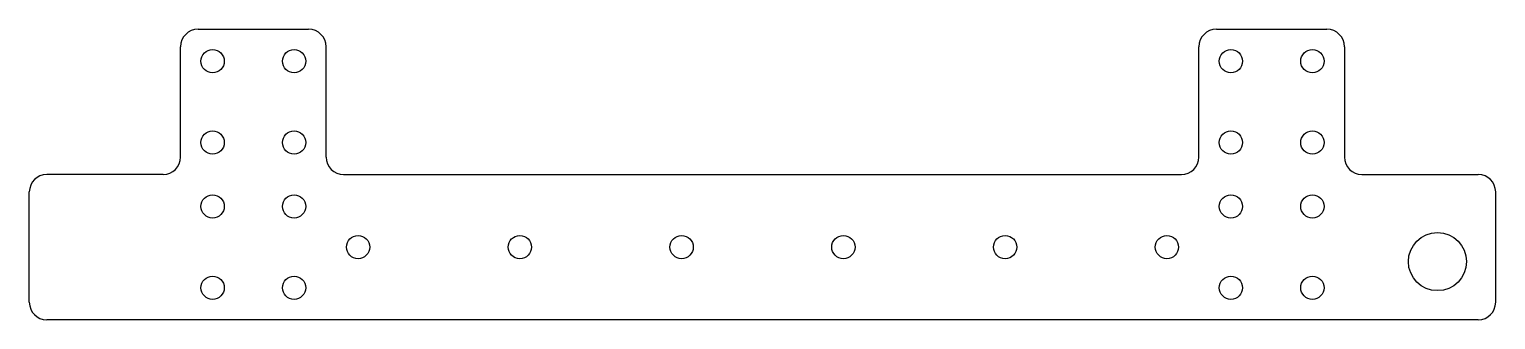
# Model space of a CAD drawing. Extents: x -126 to 126, y 60 to 110.
import ezdxf

# ---------------------------------------------------------------- set-up
doc = ezdxf.new("R2010")
doc.units = 0
doc.header["$MEASUREMENT"] = 0
doc.layers.add('VISIBLE', color=7, linetype='CONTINUOUS')

msp = doc.modelspace()

# ---------------------------------------------------------------- linework, layer by layer
at = {"layer": 'VISIBLE'}
for p, q in [((-97, 109.82), (-78, 109.82)), ((78, 109.82), (97, 109.82)), ((-100, 87.82), (-100, 106.82)), ((-75, 87.82), (-75, 106.82)), ((75, 87.82), (75, 106.82)), ((100, 106.82), (100, 87.82)), ((-103, 84.82), (-123, 84.82)), ((-72, 84.82), (72, 84.82)), ((103, 84.82), (123, 84.82)), ((-126, 62.82), (-126, 81.82)), ((126, 62.82), (126, 81.82)), ((123, 59.82), (-123, 59.82))]:
    msp.add_line(p, q, dxfattribs=at)
for centre, radius in [((-94.5, 104.32), 2), ((-80.5, 104.32), 2), ((80.5, 104.32), 2), ((94.5, 104.32), 2), ((-94.5, 90.32), 2), ((-80.5, 90.32), 2), ((80.5, 90.32), 2), ((94.5, 90.32), 2), ((-94.5, 79.32), 2), ((-80.5, 79.32), 2), ((80.5, 79.32), 2), ((94.5, 79.32), 2), ((-69.5, 72.32), 2), ((-41.7, 72.32), 2), ((-13.9, 72.32), 2), ((13.9, 72.32), 2), ((41.7, 72.32), 2), ((69.5, 72.32), 2), ((116, 69.82), 5), ((-94.5, 65.32), 2), ((-80.5, 65.32), 2), ((80.5, 65.32), 2), ((94.5, 65.32), 2)]:
    msp.add_circle(centre, radius, dxfattribs=at)
for centre, start, end in [((-97, 106.82), 90, 180), ((-78, 106.82), 0, 90), ((78, 106.82), 90, 180), ((97, 106.82), 0, 90), ((-103, 87.82), 270, 0), ((-72, 87.82), 180, 270), ((72, 87.82), 270, 0), ((103, 87.82), 180, 270), ((-123, 81.82), 90, 180), ((123, 81.82), 0, 90), ((-123, 62.82), 180, 270), ((123, 62.82), 270, 0)]:
    msp.add_arc(centre, 3, start, end, dxfattribs=at)

doc.saveas('drawing.dxf')
